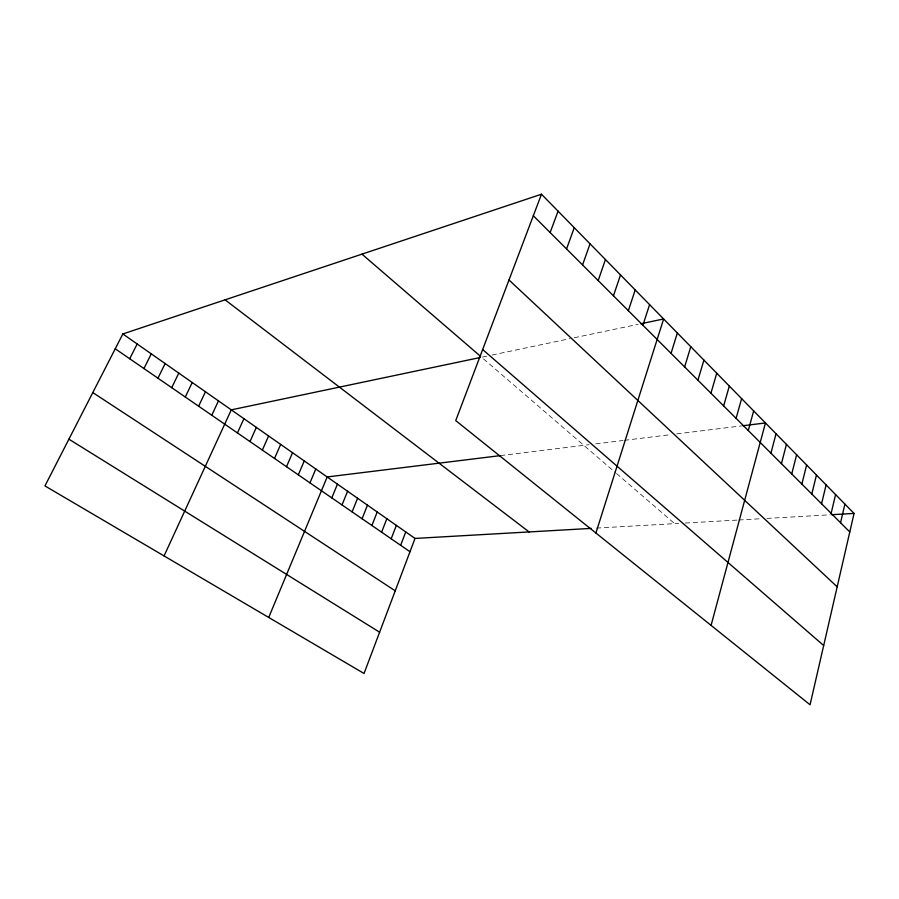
<?xml version="1.0" encoding="UTF-8"?>
<svg xmlns="http://www.w3.org/2000/svg" width="899" height="899" viewBox="0 0 899 899"><rect width="100%" height="100%" fill="white"/><g stroke="black" fill="none" stroke-linecap="round" stroke-linejoin="round"><path stroke-width="0.67" stroke-dasharray="4.5 3.37" d="M486.853 356.128L481.583 357.229L615.579 472.717M492.113 355.015L570.135 338.62M574.247 337.754L638.189 324.314M500.496 455.602L589.115 444.679M595.756 443.87L623.086 440.499M624.479 440.33L671.317 434.554M676.79 433.88L741.608 425.89M596.464 528.095L678.644 523.42M685.252 523.038L737.461 520.072M738.787 519.993L761.532 518.701M766.948 518.397L830.316 514.79M616.602 473.593L674.677 523.645"/><path stroke-width="1.35" d="M854.05 513.43L810.066 704.782L455.737 420.597L541.479 194.218L854.05 513.43L831.687 514.711M840.554 522.724L844.903 504.092M831.137 513.318L835.587 494.585M821.562 503.743L826.114 484.909M811.797 494.001L816.461 475.043M801.863 484.067L806.639 465.008M791.749 473.953L796.626 454.793M781.433 463.648L786.434 444.376M770.926 453.152L776.039 433.767M711.075 625.389L765.454 422.957L742.911 425.733M748.283 430.531L753.665 410.91M736.101 418.35L741.619 398.617M723.65 405.921L729.314 386.053M710.929 393.2L716.75 373.22M697.927 380.21L703.906 360.094M684.633 366.927L690.78 346.688M671.047 353.352L677.352 332.978M595.902 533.006L663.631 318.965L640.807 323.764M642.92 325.247L649.584 304.626M628.356 310.694L635.211 289.95M613.455 295.805L620.512 274.925M598.195 280.555L605.454 259.553M582.563 264.947L590.036 243.809M566.561 248.944L574.247 227.683M550.143 232.549L558.065 211.153M591.194 528.398L415.012 538.434L364.039 673.486L44.95 485.921L122.848 333.956L541.479 194.218M400.651 545.3L405.741 531.938M391.189 538.782L396.358 525.376M381.603 532.186L386.851 518.723M371.905 525.499L377.22 511.981M362.072 518.734L367.477 505.159M352.116 511.879L357.6 498.248M342.025 504.923L347.587 491.247M331.798 497.889L337.451 484.145M268.722 617.456L327.18 476.953L500.496 455.602M309.964 482.864L315.807 468.997M298.322 474.841L304.267 460.917M286.511 466.716L292.546 452.725M274.521 458.456L280.668 444.409M262.351 450.073L268.599 435.959M249.989 441.566L256.35 427.385M237.448 432.936L243.921 418.687M164.067 555.942L231.29 409.854L480.257 357.51M211.771 415.248L218.468 400.875M198.634 406.202L205.455 391.773M185.284 397.021L192.229 382.513M171.72 387.683L178.789 373.107M157.943 378.198L165.146 363.556M143.941 368.556L151.268 353.846M129.714 358.757L137.176 343.991M68.908 439.184L379.614 632.211M92.799 392.582L395.234 590.823M115.252 348.801L409.989 551.728M122.848 333.956L415.012 538.434M225.087 299.828L529.118 531.938M361.96 254.136L480.594 356.375M482.651 349.531L823.686 645.538M508.991 279.971L837.183 586.822M533.321 215.738L849.791 531.961"/></g></svg>
